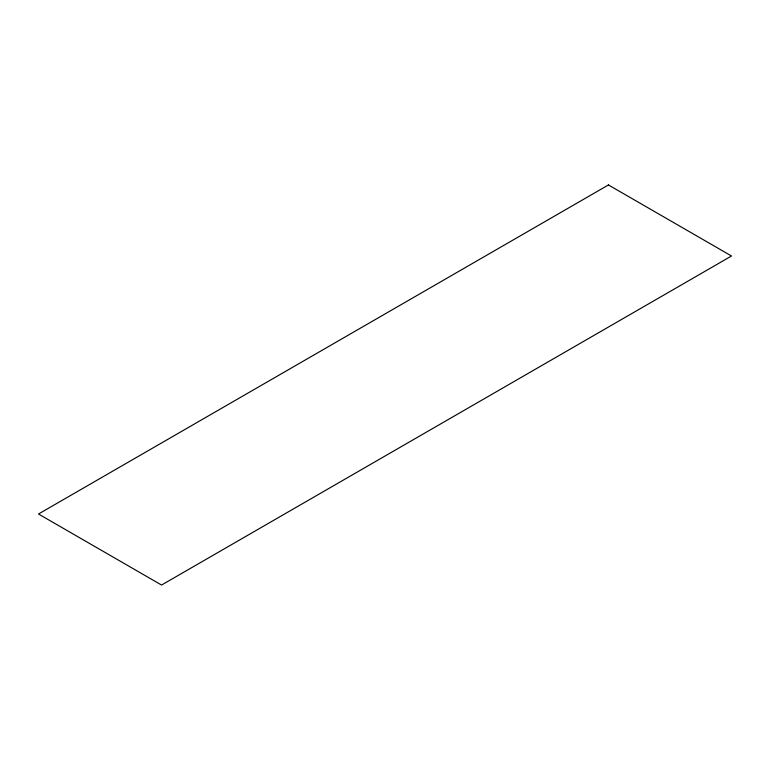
<?xml version="1.0" encoding="UTF-8"?>
<svg xmlns="http://www.w3.org/2000/svg" width="770" height="770" viewBox="0 0 770 770"><rect width="100%" height="100%" fill="white"/><g stroke="black" fill="none" stroke-linecap="round" stroke-linejoin="round"><path stroke-width="1.16" d="M608.444 184.954L38.5 514.004L161.556 585.046L731.5 255.996L608.444 184.954"/></g></svg>
